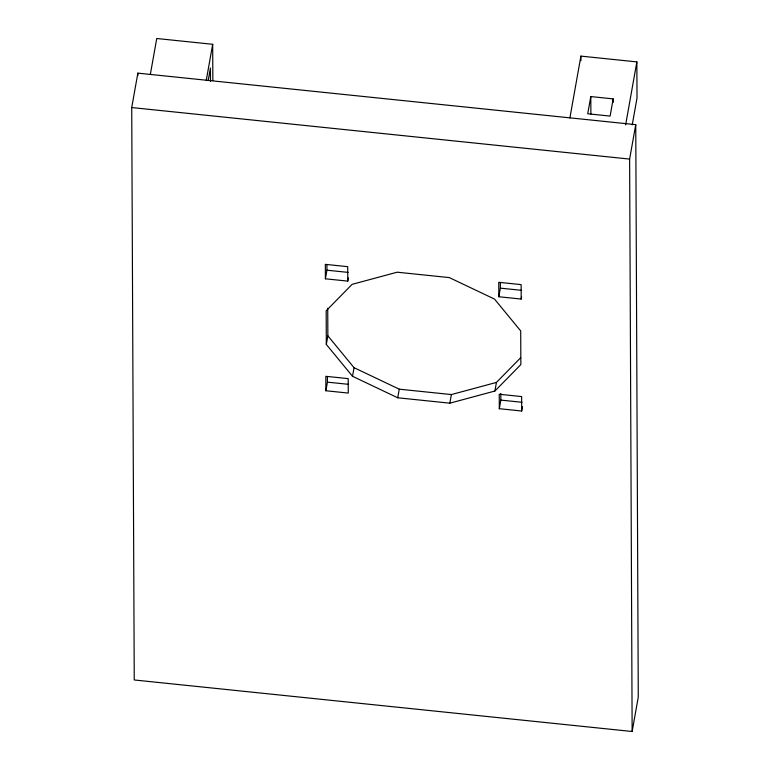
<?xml version="1.0" encoding="UTF-8"?>
<svg xmlns="http://www.w3.org/2000/svg" width="770" height="770" viewBox="0 0 770 770"><rect width="100%" height="100%" fill="white"/><g stroke="black" fill="none" stroke-linecap="round" stroke-linejoin="round"><path stroke-width="1.16" d="M131.728 107.55L137.859 73.14L635.75 124.663L638.272 697.081L632.141 731.5L134.249 679.968L131.728 107.55L629.619 159.082L632.141 731.5M150.323 74.546L156.743 38.5L212.684 44.294L212.847 80.407M206.264 80.33L212.684 44.294M208.189 80.648L210.431 68.03L210.489 81.36M348.348 277.893L347.771 281.117L325.402 278.798L326.932 270.193L326.904 264.639M326.316 344.44L326.172 310.791L352.102 284.351L397.176 272.195L449.295 277.595L494.513 299.087L520.703 330.927L520.857 364.576L494.918 391.025L449.853 403.172L397.724 397.782L352.516 376.28L326.316 344.44L327.856 335.845L327.731 308.202M325.893 390.756L325.825 376.309L348.204 378.628L348.271 393.075L325.893 390.756L327.423 382.151L327.394 376.597M352.516 376.28L354.046 367.685L327.856 335.845M397.724 397.782L399.255 389.177L354.046 367.685M449.853 403.172L451.384 394.567L496.448 382.421L520.712 357.684M521.579 296.912L521.194 299.058L498.825 296.748L500.356 288.144L500.327 282.59M494.918 391.025L496.448 382.421M522.455 406.714L521.694 411.016L499.316 408.706L500.847 400.102L500.818 393.432M569.896 117.945L580.907 56.114L636.857 61.898L637.011 98.011L632.237 124.846M590.802 96.568L587.731 113.767L610.11 116.087L613.17 98.878L590.802 96.568L590.879 114.037M625.635 124.894L636.857 61.898M629.619 159.082L635.75 124.663M326.932 270.193L348.127 272.387M500.356 288.144L521.55 290.338M399.255 389.177L451.384 394.567M327.423 382.151L348.627 384.346M500.847 400.102L522.05 402.296M613.17 98.878L613.19 102.371M580.907 56.114L580.936 60.772M521.194 299.058L521.136 284.621L498.758 282.301L498.825 296.748M521.694 411.016L521.627 396.569L499.249 394.259L499.316 408.706M347.771 281.117L347.713 266.67L325.335 264.351L325.402 278.798M137.859 73.14L137.869 75.547"/></g></svg>
